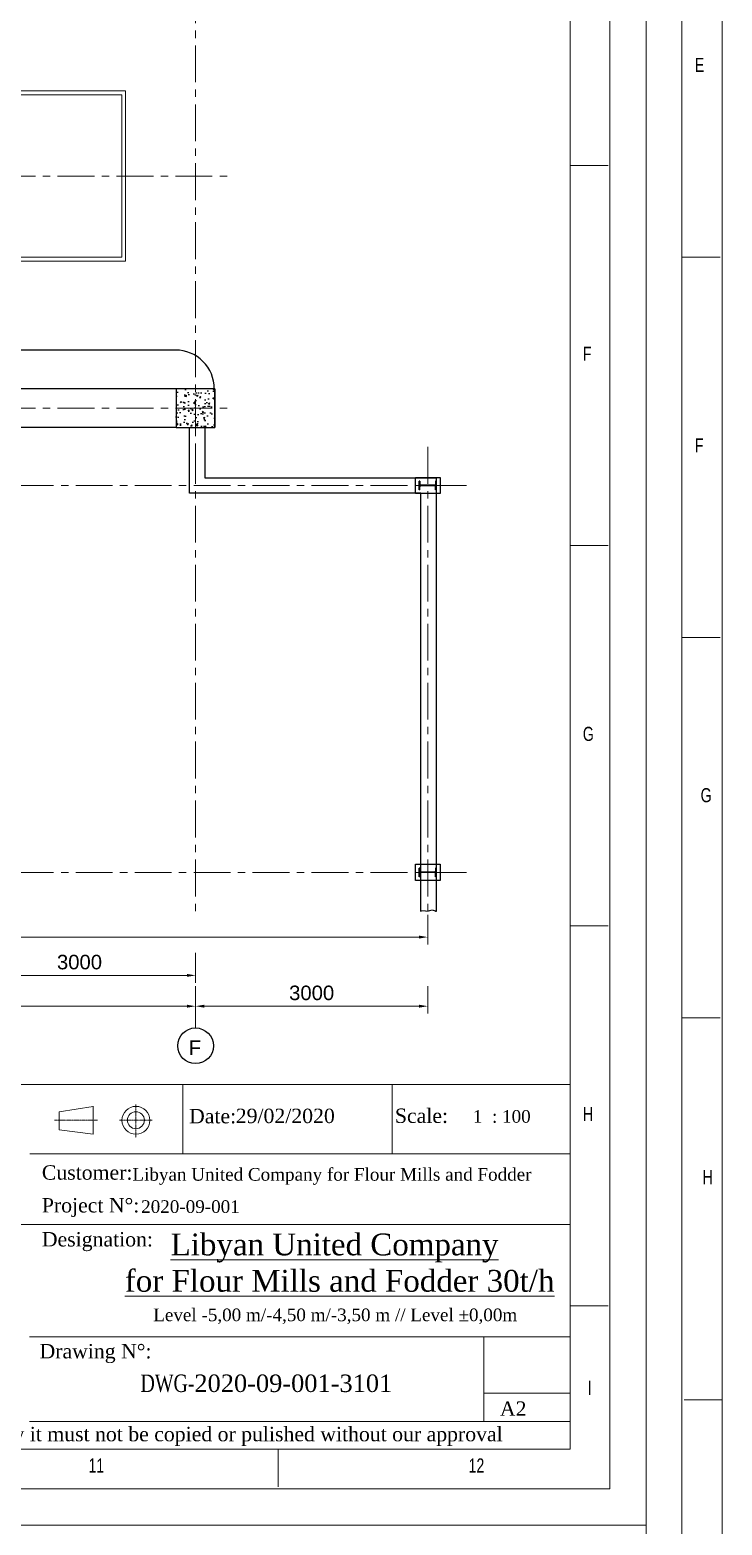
# Model space of a CAD drawing. Header units: millimetres. Extents: x 3220 to 226993, y 817 to 176024.
# Drawn here: x 53659 to 62604, y 135357 to 154680 of the extents above; entities that cross this region are included whole.
import ezdxf

# ---------------------------------------------------------------- set-up
doc = ezdxf.new("R2010")
doc.units = ezdxf.units.MM
doc.linetypes.add('AXES', pattern=[50.8, 31.75, -6.35, 6.35, -6.35])
doc.linetypes.add('CENTER', pattern=[10.16, 6.35, -1.27, 1.27, -1.27])
for name, color, linetype, lineweight in [('Axe', 1, 'AXES', 9), ('Camion_renault', 7, 'Continuous', 18), ('DESSIN', 7, 'Continuous', 25)]:
    doc.layers.add(name, color=color, linetype=linetype, lineweight=lineweight)
doc.styles.add('ARIAL_BOLD', font='arial.ttf')
doc.styles.add('SLDTEXTSTYLE0', font='TXT', dxfattribs={"width": 0.75})
doc.styles.get("Standard").update_dxf_attribs({"font": 'arial.ttf'})
doc.dimstyles.new('ECHE 75', dxfattribs={"dimscale": 75, "dimtxt": 2.5, "dimasz": 1.5, "dimexe": 1.25, "dimexo": 0.625, "dimgap": 1, "dimtad": 1, "dimdec": 0, "dimtxsty": 'ARIAL_BOLD', "dimcen": 2.5, "dimclrd": 4, "dimclre": 4, "dimclrt": 6, "dimadec": 0, "dimazin": 0, "dimtfac": 1, "dimtdec": 0, "dimtmove": 0, "dimatfit": 3, "dimfxl": 1, "dimlwd": 13, "dimlwe": 13, "dimarcsym": 0})

# ---------------------------------------------------------------- blocks, each defined once
blk = doc.blocks.new('*D426')
at = {"color": 4, "lineweight": 13, "transparency": 16777216}
for p, q in [((52800, 142753), (52800, 142367)), ((55800, 142753), (55800, 142367)), ((52913, 142461), (55688, 142461))]:
    blk.add_line(p, q, dxfattribs=at)
at = {"color": 4, "transparency": 16777216}
for points in [[(52913, 142480), (52913, 142442), (52800, 142461)], [(55688, 142480), (55688, 142442), (55800, 142461)]]:
    blk.add_solid(points, dxfattribs=at)
at = {"layer": 'Defpoints', "color": 0, "transparency": 16777216}
for p in [(52800, 142800), (55800, 142800), (55800, 142461)]:
    blk.add_point(p, dxfattribs=at)
at = {"color": 6, "transparency": 16777216, "insert": (54300, 142632), "char_height": 187.5, "attachment_point": 5, "style": 'ARIAL_BOLD'}
blk.add_mtext('3000', dxfattribs=at)
blk = doc.blocks.new('*D433')
at = {"color": 4, "lineweight": 13, "transparency": 16777216}
for p, q in [((40800, 142320), (40800, 141969)), ((55800, 142320), (55800, 141969)), ((40913, 142063), (55688, 142063))]:
    blk.add_line(p, q, dxfattribs=at)
at = {"color": 4, "transparency": 16777216}
for points in [[(40913, 142082), (40913, 142044), (40800, 142063)], [(55688, 142082), (55688, 142044), (55800, 142063)]]:
    blk.add_solid(points, dxfattribs=at)
at = {"layer": 'Defpoints', "color": 0, "transparency": 16777216}
for p in [(40800, 142367), (55800, 142367), (55800, 142063)]:
    blk.add_point(p, dxfattribs=at)
at = {"color": 6, "transparency": 16777216, "insert": (48300, 142234), "char_height": 187.5, "attachment_point": 5, "style": 'ARIAL_BOLD'}
blk.add_mtext('15000', dxfattribs=at)
blk = doc.blocks.new("SYST7ME D'AXE")
at = {"layer": 'Axe', "ltscale": 15}
for p, q in [((15000, 18500), (15000, -6500)), ((-500, -3000), (15500, -3000)), ((-500, -6000), (15500, -6000))]:
    blk.add_line(p, q, dxfattribs=at)
blk = doc.blocks.new('Level 0m')
h = blk.add_hatch()
h.set_pattern_fill('AR-CONC', color=256)
h.set_pattern_definition([(50, (-163579.41, -113209.63), (182.18467, -15.93909), [19.05, -209.55]), (355, (-163579.4, -113209.63), (-35.24342, 191.05685), [15.24, -167.64058]), (100.45144, (-163564.23, -113210.96), (146.94125, 175.11775), [16.19001, -178.09024]), (46.1842, (-163579.4, -113158.83), (271.07904, -42.04233), [28.575, -314.325]), (96.63556, (-163556.82, -113162.33), (237.40413, 247.42612), [24.28502, -267.1356]), (351.18415, (-163579.4, -113158.83), (237.40413, 247.42612), [22.85997, -251.45973]), (21, (-163554.01, -113171.53), (151.61439, -102.2652), [19.05, -209.55]), (326, (-163554, -113171.53), (61.80203, 184.18797), [15.24, -167.64]), (71.45144, (-163541.37, -113180.05), (213.41642, 81.92277), [16.19001, -178.08994]), (37.5, (-163579.41, -113209.63), (3.088603, 84.555039), [0, -165.608, 0, -170.18, 0, -168.275]), (7.5, (-163579.41, -113209.63), (66.819663, 100.180575), [0, -97.028, 0, -161.798, 0, -64.135]), (327.5, (-163636.05, -113209.63), (135.590595, -5.728744), [0, -63.5, 0, -198.12, 0, -262.89]), (317.5, (-163661.45, -113209.63), (148.12918, 25.42649), [0, -82.55, 0, -131.572, 0, -186.69])])
h.paths.add_polyline_path([(15000, -23750), (14750, -23750), (14750, -24000), (15000, -24000)])
h.paths.add_polyline_path([(15250, -23750), (15000, -23750), (15000, -24000), (15250, -24000)])
h.paths.add_polyline_path([(15250, -24000), (15000, -24000), (15000, -24250), (15250, -24250)])
h.paths.add_polyline_path([(15000, -24000), (14750, -24000), (14750, -24250), (15000, -24250)])
for p, q in [((14750, -23750), (250, -23750)), ((14750, -24250), (250, -24250))]:
    blk.add_line(p, q)
at = {"color": 34}
blk.add_lwpolyline([(15242, -23750), (15242, -23750, 0.414214), (14742, -23250), (250, -23250, 0.414214), (-250, -23750), (-250, -23750)], format="xyb", dxfattribs=at)
for points in [[(14750, -24250), (15250, -24250), (15250, -23750), (14750, -23750)], [(17840, -24895), (18160, -24895), (18160, -25105), (17840, -25105)], [(17840, -29895), (18160, -29895), (18160, -30105), (17840, -30105)]]:
    blk.add_lwpolyline(points, close=True)
for points in [[(15249, -23750), (15250, -24250)], [(17910, -30505), (17910, -25100), (14920, -25100), (14920, -24250)], [(15120, -24250), (15120, -24900), (18110, -24900), (18110, -30505)]]:
    blk.add_lwpolyline(points)
at = {"layer": 'Axe', "ltscale": 15}
for p, q in [((15000, -24500), (15000, -30500)), ((18000, -24500), (18000, -30500)), ((18500, -25000), (-12500, -25000)), ((18500, -30000), (-12500, -30000))]:
    blk.add_line(p, q, dxfattribs=at)
at = {"layer": 'Axe'}
for p, q in [((18110, -25000), (17890, -25000)), ((18110, -30000), (17890, -30000))]:
    blk.add_line(p, q, dxfattribs=at)
at = {"layer": 'Axe', "ltscale": 15}
blk.add_spline([(18110, -30505), (18051, -30488), (18000, -30500), (17946, -30495), (17918, -30499), (17910, -30505)], degree=3, dxfattribs=at)
at = {"layer": 'DESSIN'}
for p, q in [((17899, -24945), (17890, -24945)), ((17899, -24945), (17890, -24945)), ((17890, -25055), (17890, -24945)), ((17899, -25055), (17890, -25055)), ((17899, -24945), (17899, -24985)), ((17899, -25055), (17899, -25015)), ((18089, -24997), (17911, -24997)), ((18089, -25003), (17911, -25003)), ((18110, -24945), (18101, -24945)), ((18110, -24945), (18101, -24945)), ((18101, -24945), (18101, -24985)), ((18101, -25055), (18101, -25015)), ((18110, -25055), (18101, -25055)), ((18110, -25055), (18110, -24945)), ((17899, -29945), (17890, -29945)), ((17899, -29945), (17890, -29945)), ((17890, -30055), (17890, -29945)), ((17899, -29945), (17899, -29985)), ((18110, -29945), (18101, -29945)), ((18110, -29945), (18101, -29945)), ((18101, -29945), (18101, -29985)), ((18110, -30055), (18110, -29945)), ((17899, -30055), (17890, -30055)), ((17899, -30055), (17899, -30015)), ((18089, -29997), (17911, -29997)), ((18089, -30003), (17911, -30003)), ((18101, -30055), (18101, -30015)), ((18110, -30055), (18101, -30055))]:
    blk.add_line(p, q, dxfattribs=at)
for centre, start, end in [((17911, -24985), 180, 270), ((17911, -25015), 90, 180), ((18089, -24985), 270, 0), ((18089, -25015), 0, 90), ((17911, -29985), 180, 270), ((17911, -30015), 90, 180), ((18089, -29985), 270, 0), ((18089, -30015), 0, 90)]:
    blk.add_arc(centre, 12, start, end, dxfattribs=at)
blk.add_blockref("SYST7ME D'AXE", (0, -18000))
blk = doc.blocks.new('A1 E1-200')
at = {"color": 1, "linetype": 'Continuous', "lineweight": 18}
for p, q in [((-164800, 0), (-164800, 116400)), ((-162844, 1960), (-162844, 114440))]:
    blk.add_line(p, q, dxfattribs=at)
at = {"linetype": 'Continuous', "lineweight": 18}
blk.add_line((-163879, 931), (-163879, 115487), dxfattribs=at)
at = {"color": 5, "linetype": 'Continuous', "lineweight": 15}
for p, q in [((-162892, 68010), (-163872, 68010)), ((-163872, 58212), (-162892, 58212)), ((-162892, 48414), (-163872, 48414)), ((-162844, 38576), (-163824, 38576))]:
    blk.add_line(p, q, dxfattribs=at)
at = {"color": 5, "linetype": 'Continuous', "lineweight": 15, "char_height": 363, "attachment_point": 1, "style": 'SLDTEXTSTYLE0'}
for s, insert in [('E', (-163545, 73138)), ('F', (-163545, 63340)), ('G', (-163397, 54330)), ('H', (-163349, 44491))]:
    blk.add_mtext(s, dxfattribs=dict(at, insert=insert))
blk = doc.blocks.new('camion T')
at = {"layer": 'Camion_renault', "color": 76}
for p, q in [((11958, 850), (12052, 988)), ((10500, 805), (10000, 805)), ((10500, -805), (10000, -805)), ((11958, -850), (12052, -988))]:
    blk.add_line(p, q, dxfattribs=at)
at = {"layer": 'Camion_renault', "color": 1}
for points in [[(10000, -1100), (0, -1100), (0, 1100), (10000, 1100)], [(9950, -1050), (50, -1050), (50, 1050), (9950, 1050)]]:
    blk.add_lwpolyline(points, close=True, dxfattribs=at)
at = {"layer": 'Camion_renault', "color": 76}
for points in [[(11594, -997), (11480, -1051), (10550, -1047, -0.413084), (10500, -997), (10500, 997, -0.413084), (10550, 1047), (11480, 1051), (11595, 997)], [(10500, -954, 0.415967), (10550, -1004), (11594, -997), (12052, -988, 0.380668), (12358, -720), (12379, 0), (12358, 720, 0.380668), (12052, 988), (11595, 997), (10550, 1004, 0.415967), (10500, 954)], [(11499, -1042), (12139, -1042, 0.378317), (12442, -774), (12465, 0), (12442, 774, 0.378317), (12139, 1042), (11499, 1042)], [(10500, -850), (11958, -850, 0.414214), (12008, -800), (12008, 800, 0.414214), (11958, 850), (10500, 850)], [(12008, 800, -0.157904), (11695, 697), (10500, 697)], [(10500, -697), (11695, -697, -0.157904), (12008, -800, -0.157904)]]:
    blk.add_lwpolyline(points, format="xyb", dxfattribs=at)
for points in [[(11053, 880, -0.414214), (11023, 910), (11023, 930, -0.414214), (11053, 960), (11954, 960, -0.601668), (11962, 944), (11927, 893, -0.248699), (11902, 880)], [(12036, -863, 0.171756), (12058, -800), (12058, 800, 0.171756), (12036, 862, -0.330327), (12036, 874), (12055, 903, -0.259613), (12064, 908, -0.362015), (12278, 714), (12299, 0), (12278, -714, -0.362015), (12064, -908, -0.259613), (12055, -903), (12036, -874, -0.330327)], [(10798, -328, 0.414214), (10866, -396), (11183, -396, 0.414214), (11251, -328), (11251, 328, 0.414214), (11183, 396), (10866, 396, 0.414214), (10798, 328)], [(11053, -880, 0.414214), (11023, -910), (11023, -930, 0.414214), (11053, -960), (11954, -960, 0.601668), (11962, -944), (11927, -893, 0.248699), (11902, -880)]]:
    blk.add_lwpolyline(points, format="xyb", close=True, dxfattribs=at)
blk = doc.blocks.new('*D662')
at = {"color": 4, "lineweight": 13, "transparency": 16777216}
for p, q in [((55800, 142320), (55800, 141969)), ((58800, 142320), (58800, 141969)), ((55913, 142063), (58688, 142063))]:
    blk.add_line(p, q, dxfattribs=at)
at = {"color": 4, "transparency": 16777216}
for points in [[(55913, 142082), (55913, 142044), (55800, 142063)], [(58688, 142082), (58688, 142044), (58800, 142063)]]:
    blk.add_solid(points, dxfattribs=at)
at = {"layer": 'Defpoints', "color": 0, "transparency": 16777216}
for p in [(55800, 142367), (58800, 142367), (58800, 142063)]:
    blk.add_point(p, dxfattribs=at)
at = {"color": 6, "transparency": 16777216, "insert": (57300, 142234), "char_height": 187.5, "attachment_point": 5, "style": 'ARIAL_BOLD'}
blk.add_mtext('3000', dxfattribs=at)
blk = doc.blocks.new('*D664')
at = {"color": 4, "lineweight": 13, "transparency": 16777216}
for p, q in [((28800, 143245), (28800, 142862)), ((58800, 143245), (58800, 142862)), ((58688, 142956), (28913, 142956))]:
    blk.add_line(p, q, dxfattribs=at)
at = {"color": 4, "transparency": 16777216}
for points in [[(28913, 142975), (28913, 142937), (28800, 142956)], [(58688, 142975), (58688, 142937), (58800, 142956)]]:
    blk.add_solid(points, dxfattribs=at)
at = {"layer": 'Defpoints', "color": 0, "transparency": 16777216}
for p in [(28800, 143292), (58800, 143292), (28800, 142956)]:
    blk.add_point(p, dxfattribs=at)
at = {"color": 6, "transparency": 16777216, "insert": (43800, 143127), "char_height": 187.5, "attachment_point": 5, "style": 'ARIAL_BOLD'}
blk.add_mtext('30000', dxfattribs=at)
blk = doc.blocks.new('A2 E1-50')
at = {"color": 1, "linetype": 'Continuous', "lineweight": 15}
for p, q in [((0, 0), (0, 20086.4)), ((-28847.4, 0), (0, 0))]:
    blk.add_line(p, q, dxfattribs=at)
at = {"linetype": 'Continuous', "lineweight": 18}
for p, q in [((-232.1, 230.6), (-232.1, 19860.5)), ((-28619.2, 230.6), (-232.1, 230.6))]:
    blk.add_line(p, q, dxfattribs=at)
at = {"color": 1, "linetype": 'Continuous', "lineweight": 18}
for p, q in [((-485.3, 485.3), (-485.3, 19601.2)), ((-28363.1, 485.3), (-485.3, 485.3))]:
    blk.add_line(p, q, dxfattribs=at)
at = {"color": 5, "linetype": 'Continuous', "lineweight": 15}
for p, q in [((-242.5, 8678.2), (-485.1, 8678.2)), ((-485.1, 6251.9), (-242.5, 6251.9)), ((-242.5, 3825.6), (-485.1, 3825.6)), ((-242.5, 1399.3), (-485.1, 1399.3)), ((-2348.9, 243.3), (-2348.9, 486))]:
    blk.add_line(p, q, dxfattribs=at)
at = {"color": 7, "linetype": 'Continuous', "lineweight": 18}
for p, q in [((-8187.3, 2812.5), (-485.3, 2812.5)), ((-485.3, 1919.5), (-8187.3, 1919.5)), ((-3936.2, 1201.7), (-485.3, 1201.7)), ((-1035.7, 661.8), (-1035.7, 1201.7))]:
    blk.add_line(p, q, dxfattribs=at)
at = {"color": 5, "linetype": 'Continuous', "lineweight": 18}
for p, q in [((-2956.5, 2367.5), (-2956.5, 2810.7)), ((-1621.4, 2369.4), (-1621.4, 2812.5)), ((-485.3, 2369.4), (-3933.4, 2369.4))]:
    blk.add_line(p, q, dxfattribs=at)
at = {"lineweight": 18}
for p, q in [((-3746.3, 2638.2), (-3530.4, 2672.9)), ((-3530.4, 2673.2), (-3530.4, 2495.9)), ((-3746.3, 2523.3), (-3746.3, 2637.9)), ((-3530.4, 2495.6), (-3746.3, 2523.4))]:
    blk.add_line(p, q, dxfattribs=at)
at = {"color": 1, "linetype": 'CENTER', "lineweight": 9}
for p, q in [((-3257, 2685.4), (-3257, 2473.1)), ((-3777.6, 2584.6), (-3502.5, 2584.6)), ((-3362.2, 2584.1), (-3152.1, 2584.1))]:
    blk.add_line(p, q, dxfattribs=at)
at = {"color": 5, "lineweight": 9}
for p, q in [((-1035.7, 841.8), (-485.3, 841.8)), ((-3936.2, 661.8), (-485.3, 661.8))]:
    blk.add_line(p, q, dxfattribs=at)
at = {"lineweight": 18}
for centre, radius in [((-3257, 2584.1), 88.8), ((-3257.1, 2584.1), 54)]:
    blk.add_circle(centre, radius, dxfattribs=at)
at = {"color": 5, "linetype": 'Continuous', "lineweight": 15, "attachment_point": 1, "style": 'SLDTEXTSTYLE0'}
for s, insert, char_height in [('F', (-404.2, 7521.7), 89.9), ('G', (-404.2, 5095.4), 89.9), ('H', (-404.2, 2669.1), 89.9), ('I', (-373.6, 921.3), 89.9), ('11', (-3559.7, 425.6), 89.87), ('12', (-1133.4, 425.6), 89.87)]:
    blk.add_mtext(s, dxfattribs=dict(at, insert=insert, char_height=char_height))
at = {"color": 1, "char_height": 91.889, "attachment_point": 1}
for s, width, insert in [('\\pt367.56;{\\fTimes New Roman|b0|i0|c0|p18;Date:}', 24.32, (-2917.7, 2656.5)), ('{\\fTimes New Roman|b0|i0|c0|p18;Scale:}', 24.32, (-1603.8, 2659)), ('{\\fTimes New Roman|b0|i0|c0|p18;Customer:}', 96.011, (-3857.3, 2296.7)), ('{\\fTimes New Roman|b0|i0|c0|p18;Project N°:}', 1493.854, (-3857.3, 2087.5)), ('{\\fTimes New Roman|b0|i0|c0|p18;Designation:}', 24.32, (-3857.3, 1870.5)), ('{\\fTimes New Roman|b0|i0|c0|p18;Drawing N°:}', 1746.199, (-3872, 1156)), ('{\\fTimes New Roman|b0|i0|c0|p18;A2}', 24.32, (-933.6, 789.5)), ('{\\fTimes New Roman|b0|i0|c0|p18;This drawing is own property it must not be copied or pulished without our approval}', 11207.603, (-5610.9, 626.9))]:
    blk.add_mtext_dynamic_manual_height_columns(s, width=width, gutter_width=17.5, heights=[0], dxfattribs=dict(at, insert=insert))

msp = doc.modelspace()

# ---------------------------------------------------------------- linework, layer by layer
at = {"color": 1, "linetype": 'CENTER', "lineweight": 9}
msp.add_line((55800, 141781.8), (55800, 141969.3), dxfattribs=at)
at = {"color": 5}
msp.add_circle((55800, 141551.3), 230.5, dxfattribs=at)

# ---------------------------------------------------------------- block references
for name, p, xscale, yscale, zscale in [('A2 E1-50', (61623, 135357.2), 2.024564718585504, 2.024564718585504, 2.024564718585504), ('A1 E1-200', (144308.2, 117622.2), 0.5017310599597968, 0.5017310599597968, 0.5017310599597968)]:
    msp.add_blockref(name, p, dxfattribs=dict(xscale=xscale, yscale=yscale, zscale=zscale))
at = {"color": 2}
msp.add_blockref('Level 0m', (40800, 173791.8), dxfattribs=at)
at = {"rotation": 180}
msp.add_blockref('camion T', (54895.4, 152791.8), dxfattribs=at)

# ---------------------------------------------------------------- texts
at = {"insert": (55791.2, 141526.7), "char_height": 187.5, "attachment_point": 5, "style": 'ARIAL_BOLD'}
msp.add_mtext('F', dxfattribs=at)
at = {"attachment_point": 1}
for s, width, insert, char_height in [('{\\fTimes New Roman|b0|i0|c0|p18;29/02/2020}', 24.32, (56319.5, 140738.3), 186.035), ('{\\fTimes New Roman|b0|i0|c0|p18;1  : 100}', 2025.777, (59384.2, 140720.5), 163.275), ('{\\fTimes New Roman|b0|i0|c0|p18;Libyan United Company for Flour Mills and Fodder }', 6997.352, (54983.8, 139971.2), 163.275), ('{\\fTimes New Roman|b0|i0|c0|p18;2020-09-001}', 3387.535, (55097.1, 139554.9), 163.275)]:
    msp.add_mtext_dynamic_manual_height_columns(s, width=width, gutter_width=17.5, heights=[0], dxfattribs=dict(at, insert=insert, char_height=char_height))
at = {"linetype": 'Continuous', "lineweight": 18, "insert": (54631.2, 139125.4), "char_height": 282.158, "width": 5825.172, "attachment_point": 1, "style": 'SLDTEXTSTYLE0'}
msp.add_mtext('\\pi846.75;{\\fTimes New Roman|b0|i0|c0|p18;\\W1;\\LLibyan United Company\\P\\pi148.07; for Flour Mills and Fodder 30t/h}', dxfattribs=at)
at = {"color": 6, "insert": (55253.4, 138155.8), "char_height": 163.275, "attachment_point": 1}
msp.add_mtext_dynamic_manual_height_columns('{\\fTimes New Roman|b0|i0|c0|p18;Level -5,00 m/-4,50 m/-3,50 m // Level %%P0,00m }', width=8095.526, gutter_width=17.5, heights=[0], dxfattribs=at)
at = {"color": 0, "linetype": 'Continuous', "lineweight": 18, "insert": (55089, 137302.9), "char_height": 225.726, "width": 5435.338, "attachment_point": 1, "style": 'SLDTEXTSTYLE0'}
msp.add_mtext('{\\fTimes New Roman|b0|i0|c0|p18;DWG-\\W1;\\C256;2020-09-001-3101}', dxfattribs=at)

# ---------------------------------------------------------------- dimensions: what is measured, and where the dimension line sits
dim = msp.add_linear_dim(base=(28800, 142956.2), p1=(58800, 143291.8), p2=(28800, 143291.8), text='30000', dimstyle='ECHE 75')
dim.commit()
dim.dimension.update_dxf_attribs({"geometry": '*D664', "text_midpoint": (43800, 143127)})
for base, p1, p2, picture, middle in [((55800, 142460.9), (52800, 142799.8), (55800, 142799.8), '*D426', (54300, 142631.6)), ((55800, 142063.1), (40800, 142367.1), (55800, 142367.1), '*D433', (48300, 142233.8)), ((58800, 142063.1), (55800, 142367.1), (58800, 142367.1), '*D662', (57300, 142233.9))]:
    dim = msp.add_linear_dim(base=base, p1=p1, p2=p2, dimstyle='ECHE 75')
    dim.commit()
    dim.dimension.update_dxf_attribs({"geometry": picture, "text_midpoint": middle})

doc.saveas('drawing.dxf')
